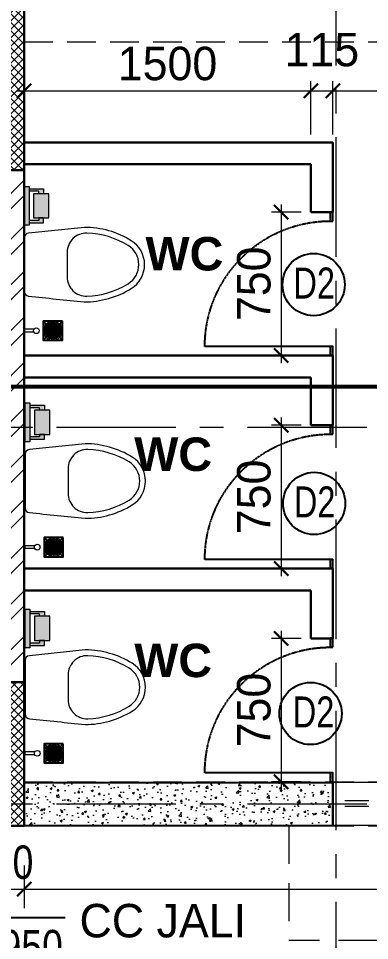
# Model space of a CAD drawing. Header units: millimetres. Extents: x -286480 to 108094, y -227925 to 10018.
# Drawn here: x -11843 to -10006, y -104668 to -99844 of the extents above; entities that cross this region are included whole.
import ezdxf

# ---------------------------------------------------------------- set-up
doc = ezdxf.new("R2010")
doc.units = ezdxf.units.MM
doc.header["$LTSCALE"] = 100
doc.header["$MEASUREMENT"] = 0
doc.header["$PDMODE"] = 67
for name, pattern in [('CENTER', [2, 1.25, -0.25, 0.25, -0.25]), ('DASHED', [0.75, 0.5, -0.25]), ('DASHED2', [0.375, 0.25, -0.125])]:
    doc.linetypes.add(name, pattern=pattern)
doc.layers.get('0').update_dxf_attribs({"lineweight": 25})
for name, color, linetype, lineweight in [('A-ANNO-COLUMN-HATCH', 253, 'Continuous', 9), ('A-ANNO-GRID', 251, 'CENTER', 9), ('A-ANNO-TEXT', 7, 'Continuous', 25), ('A-ANNO-WALL', 1, 'Continuous', 30), ('AAC BLOCK HATCH', 253, 'Continuous', 5), ('ACC BLOCK', 211, 'Continuous', 30), ('beam', 3, 'Continuous', 20), ('dim', 7, 'Continuous', 13), ('DW-NO', 7, 'Continuous', 25), ('fixtures', 171, 'Continuous', 15), ('GLASS', 150, 'Continuous', 5), ('projection', 200, 'DASHED', 18), ('S-COL', 4, 'Continuous', 30), ('WALL HATCH', 24, 'Continuous', 9)]:
    doc.layers.add(name, color=color, linetype=linetype, lineweight=lineweight)
doc.styles.add('ARIAL', font='arial.ttf', dxfattribs={"width": 0.8})
doc.styles.add('CENTURY-GOTHIC', font='GOTHIC.TTF', dxfattribs={"height": 175})
doc.styles.add('SIZE', font='arial.ttf', dxfattribs={"width": 0.75, "height": 200})
doc.styles.add('Tower', font='arial.ttf', dxfattribs={"height": 250})
doc.dimstyles.new('1.125', dxfattribs={"dimtxt": 175, "dimasz": 75, "dimexe": 50, "dimexo": 50, "dimgap": 50, "dimtad": 1, "dimdec": 0, "dimrnd": 5, "dimzin": 0, "dimdsep": 46, "dimtxsty": 'CENTURY-GOTHIC', "dimblk": 'ARCHTICK', "dimcen": 5, "dimdle": 40, "dimclrd": 256, "dimclre": 8, "dimclrt": 213, "dimadec": 0, "dimazin": 0, "dimtfac": 1, "dimtdec": 0, "dimtofl": 0, "dimtmove": 2, "dimatfit": 2, "dimldrblk": 'OPEN30', "dimfxl": 80, "dimtolj": 1, "dimtzin": 0, "dimlwd": 15, "dimlwe": 9, "dimarcsym": 1})
doc.dimstyles.new('D 75', dxfattribs={"dimtxt": 175, "dimasz": 75, "dimexe": 100, "dimexo": 100, "dimgap": 50, "dimtad": 1, "dimdec": 0, "dimrnd": 5, "dimzin": 0, "dimdsep": 46, "dimtxsty": 'ARIAL', "dimblk": 'ARCHTICK', "dimcen": 0.09, "dimdle": 100, "dimclrd": 256, "dimclrt": 256, "dimadec": 0, "dimazin": 0, "dimtfac": 1, "dimtdec": 0, "dimtix": 1, "dimtofl": 0, "dimtmove": 1, "dimatfit": 3, "dimfxl": 135, "dimtolj": 1, "dimtzin": 0, "dimlwd": 9, "dimlwe": 9, "dimarcsym": 0})

# ---------------------------------------------------------------- blocks, each defined once
blk = doc.blocks.new('_ArchTick')
at = {"const_width": 0.15}
blk.add_lwpolyline([(-0.5, -0.5), (0.5, 0.5)], dxfattribs=at)
blk = doc.blocks.new('*D45')
at = {"layer": 'Defpoints', "color": 0, "ltscale": 0.1, "transparency": 16777216}
for p in [(-6853.3, -104194.8, -3), (-16803.3, -104261.7, -3), (-16803.3, -104840.3)]:
    blk.add_point(p, dxfattribs=at)
at = {"layer": 'dim', "color": 0, "lineweight": 9, "ltscale": 0.1, "transparency": 16777216}
for p, q in [((-6853.3, -104294.8), (-6853.3, -104940.3)), ((-16803.3, -104361.7), (-16803.3, -104940.3))]:
    blk.add_line(p, q, dxfattribs=at)
at = {"layer": 'dim', "lineweight": 9, "ltscale": 0.1, "transparency": 16777216}
blk.add_line((-6753.3, -104840.3), (-16903.3, -104840.3), dxfattribs=at)
at = {"layer": 'dim', "lineweight": 9, "ltscale": 0.1, "transparency": 16777216, "xscale": 75, "yscale": 75, "zscale": 75, "rotation": 180}
blk.add_blockref('_ArchTick', (-16803.3, -104840.3), dxfattribs=at)
at = {"layer": 'dim', "lineweight": 9, "ltscale": 0.1, "transparency": 16777216, "xscale": 75, "yscale": 75, "zscale": 75}
blk.add_blockref('_ArchTick', (-6853.3, -104840.3), dxfattribs=at)
at = {"layer": 'dim', "ltscale": 0.1, "transparency": 16777216, "insert": (-11828.3, -104700.9), "char_height": 175, "attachment_point": 5, "style": 'ARIAL'}
blk.add_mtext('\\A1;9950', dxfattribs=at)
blk = doc.blocks.new('*D17')
at = {"layer": 'Defpoints', "color": 0, "ltscale": 0.1, "transparency": 16777216}
for p in [(-12043.3, -104175.7, -3), (-11813.3, -104175.7, -3), (-11813.3, -104398.4)]:
    blk.add_point(p, dxfattribs=at)
at = {"layer": 'dim', "color": 0, "lineweight": 9, "ltscale": 0.1, "transparency": 16777216}
for p, q in [((-12043.3, -104275.7), (-12043.3, -104498.4)), ((-11813.3, -104275.7), (-11813.3, -104498.4))]:
    blk.add_line(p, q, dxfattribs=at)
at = {"layer": 'dim', "lineweight": 9, "ltscale": 0.1, "transparency": 16777216}
for p, q in [((-12043.3, -104398.4), (-12118.3, -104398.4)), ((-11813.3, -104398.4), (-11738.3, -104398.4))]:
    blk.add_line(p, q, dxfattribs=at)
at = {"layer": 'dim', "lineweight": 9, "ltscale": 0.1, "transparency": 16777216, "xscale": 75, "yscale": 75, "zscale": 75}
blk.add_blockref('_ArchTick', (-12043.3, -104398.4), dxfattribs=at)
at = {"layer": 'dim', "lineweight": 9, "ltscale": 0.1, "transparency": 16777216, "xscale": 75, "yscale": 75, "zscale": 75, "rotation": 180}
blk.add_blockref('_ArchTick', (-11813.3, -104398.4), dxfattribs=at)
at = {"layer": 'dim', "ltscale": 0.1, "transparency": 16777216, "insert": (-11928.3, -104259), "char_height": 175, "attachment_point": 5, "style": 'ARIAL'}
blk.add_mtext('\\A1;230', dxfattribs=at)
blk = doc.blocks.new('ERE')
at = {"linetype": 'Continuous'}
for p, q in [((130107.8, -25007.6, 6.1), (130121.2, -25007.6, 6.1)), ((130107.8, -25054.5, 6.1), (129451.5, -25054.5, 6.1)), ((130107.8, -25757.6, 6.1), (130121.2, -25757.6, 6.1))]:
    blk.add_line(p, q, dxfattribs=at)
at = {"linetype": 'DASHED2', "ltscale": 0.1}
blk.add_arc((130107.8, -25054.5, 6.1), 656.3, 180, 270, dxfattribs=at)
at = {"linetype": 'Continuous'}
for points in [[(130121.2, -25007.6, 6.1), (130121.2, -25054.5, 6.1), (130107.8, -25054.5, 6.1), (130107.8, -25007.6, 6.1)], [(130121.2, -25710.7, 6.1), (130121.2, -25757.6, 6.1), (130107.8, -25757.6, 6.1), (130107.8, -25710.7, 6.1)]]:
    blk.add_3dface(points, dxfattribs=at)
blk = doc.blocks.new('WC-WH')
for points in [[(315, 195), (22.4, 164.8, 0.384412), (0, 139.9), (0, -140, 0.383904), (22.4, -164.9, 0.001434), (313.7, -194.9, 0.140641), (560.2, -125.2, 0.259738), (630, 0, 0.259738), (560.2, 125.2, 0.139471)], [(225, 64.9), (225, -64.9, 0.422961), (328, -164.8, 0.13189), (544.4, -99.7, 0.259738), (600, 0, 0.259738), (544.4, 99.7, 0.13189), (328, 164.8, 0.422961)]]:
    blk.add_lwpolyline(points, format="xyb", close=True)
blk.add_arc((316.2, -170), 25, 264.2811, 270.16)
blk = doc.blocks.new('pl cut')
h = blk.add_hatch()
h.set_pattern_fill('HONEY', color=256, scale=16.666667, style=0)
h.set_pattern_definition([(0, (-50, -50), (3.125, 1.80422), [2.08333, -4.16667]), (120, (-50, -50), (-3.125, 1.80422), [2.08333, -4.16667]), (60, (-50, -50), (7e-09, 3.60844), [-4.16667, 2.08333])])
h.paths.add_polyline_path([(43.3, 0, 1), (-43.3, 0, 1)])
at = {"lineweight": 25}
for p, q in [((-50, 50), (50, -50)), ((50, 50), (-50, -50))]:
    blk.add_line(p, q, dxfattribs=at)
blk.add_lwpolyline([(-50, -50), (50, -50), (50, 50), (-50, 50)], close=True, dxfattribs=at)
for radius in [50, 43.3]:
    blk.add_circle((0, 0), radius)
blk = doc.blocks.new('Toilet paper holder')
h = blk.add_hatch(color=253)
h.set_gradient(color1=(147, 165, 151), one_color=1, tint=1, name='SPHERICAL')
h.paths.add_polyline_path([(101.6, -25.4), (101.6, 0), (-101.6, 0), (-101.6, -25.4)])
h = blk.add_hatch(color=253)
h.set_gradient(color1=(147, 165, 151), one_color=1, tint=1, name='SPHERICAL')
h.paths.add_polyline_path([(-76.2, -25.4), (-88.9, -25.4), (-88.9, -101.6), (-63.5, -101.6), (-63.5, -76.2), (-76.2, -76.2)])
h = blk.add_hatch(color=253)
h.set_gradient(color1=(147, 165, 151), one_color=1, tint=1, name='SPHERICAL')
h.paths.add_polyline_path([(88.9, -25.4), (76.2, -25.4), (76.2, -76.2), (63.5, -76.2), (63.5, -101.6), (88.9, -101.6)])
h = blk.add_hatch(color=253)
h.set_gradient(color1=(147, 165, 151), one_color=1, tint=1, name='SPHERICAL')
h.paths.add_polyline_path([(63.5, -129.3), (63.5, -48.5), (-63.5, -48.5), (-63.5, -76.2), (-63.5, -76.2), (-63.5, -101.6), (-63.5, -101.6), (-63.5, -129.3)])
for p, q in [((-88.9, -25.4), (-88.9, -101.6)), ((-76.2, -76.2), (-76.2, -25.4)), ((76.2, -76.2), (76.2, -25.4)), ((88.9, -25.4), (88.9, -101.6)), ((-63.5, -76.2), (-76.2, -76.2)), ((-63.5, -101.6), (-63.5, -76.2)), ((63.5, -76.2), (76.2, -76.2)), ((63.5, -101.6), (63.5, -76.2)), ((-88.9, -101.6), (-63.5, -101.6)), ((88.9, -101.6), (63.5, -101.6))]:
    blk.add_line(p, q)
for points in [[(-101.6, -25.4), (-101.6, 0), (101.6, 0), (101.6, -25.4)], [(-63.5, -129.3), (63.5, -129.3), (63.5, -48.5), (-63.5, -48.5)]]:
    blk.add_lwpolyline(points, close=True)
blk = doc.blocks.new('Health faucet')
for p, q in [((-50.6, 7.5), (0, 7.5)), ((0, 7.5), (0, -7.5)), ((-50.6, -7.5), (0, -7.5))]:
    blk.add_line(p, q)
blk.add_circle((-63.6, 0), 15)
blk = doc.blocks.new('*D73')
at = {"layer": 'Defpoints', "color": 0, "ltscale": 0.1, "transparency": 16777216}
for p in [(-10313.3, -100222.4), (-11813.3, -100443.4), (-10313.3, -100501.2)]:
    blk.add_point(p, dxfattribs=at)
at = {"layer": 'dim', "color": 8, "lineweight": 9, "ltscale": 0.1, "transparency": 16777216}
for p, q in [((-11813.3, -100393.4), (-11813.3, -100172.4)), ((-10313.3, -100451.2), (-10313.3, -100172.4))]:
    blk.add_line(p, q, dxfattribs=at)
at = {"layer": 'dim', "lineweight": 15, "ltscale": 0.1, "transparency": 16777216}
blk.add_line((-11853.3, -100222.4), (-10273.3, -100222.4), dxfattribs=at)
at = {"layer": 'dim', "lineweight": 15, "ltscale": 0.1, "transparency": 16777216, "xscale": 75, "yscale": 75, "zscale": 75, "rotation": 180}
blk.add_blockref('_ArchTick', (-11813.3, -100222.4), dxfattribs=at)
at = {"layer": 'dim', "lineweight": 15, "ltscale": 0.1, "transparency": 16777216, "xscale": 75, "yscale": 75, "zscale": 75}
blk.add_blockref('_ArchTick', (-10313.3, -100222.4), dxfattribs=at)
at = {"layer": 'dim', "color": 213, "ltscale": 0.1, "transparency": 16777216, "insert": (-11063.3, -100080.5), "char_height": 175, "attachment_point": 5, "style": 'CENTURY-GOTHIC'}
blk.add_mtext('\\A1;1500', dxfattribs=at)
blk = doc.blocks.new('_Open30')
at = {"color": 0, "linetype": 'ByBlock', "lineweight": -2}
for p, q in [((-1, 0.268), (0, 0)), ((0, 0), (-1, -0.268)), ((0, 0), (-1, 0))]:
    blk.add_line(p, q, dxfattribs=at)
blk = doc.blocks.new('*D74')
at = {"layer": 'Defpoints', "color": 0, "ltscale": 0.1, "transparency": 16777216}
for p in [(-10198.3, -100222.4), (-10313.3, -100501.2), (-10198.3, -100501.2)]:
    blk.add_point(p, dxfattribs=at)
at = {"layer": 'dim', "color": 8, "lineweight": 9, "ltscale": 0.1, "transparency": 16777216}
for p, q in [((-10313.3, -100451.2), (-10313.3, -100172.4)), ((-10198.3, -100451.2), (-10198.3, -100172.4))]:
    blk.add_line(p, q, dxfattribs=at)
at = {"layer": 'dim', "lineweight": 15, "ltscale": 0.1, "transparency": 16777216}
blk.add_line((-10353.3, -100222.4), (-10158.3, -100222.4), dxfattribs=at)
at = {"layer": 'dim', "lineweight": 15, "ltscale": 0.1, "transparency": 16777216, "xscale": 75, "yscale": 75, "zscale": 75, "rotation": 180}
blk.add_blockref('_ArchTick', (-10313.3, -100222.4), dxfattribs=at)
at = {"layer": 'dim', "lineweight": 15, "ltscale": 0.1, "transparency": 16777216, "xscale": 75, "yscale": 75, "zscale": 75}
blk.add_blockref('_ArchTick', (-10198.3, -100222.4), dxfattribs=at)
at = {"layer": 'dim', "color": 213, "ltscale": 0.1, "transparency": 16777216, "insert": (-10255.8, -100007.7), "char_height": 175, "attachment_point": 5, "style": 'CENTURY-GOTHIC'}
blk.add_mtext('\\A1;115', dxfattribs=at)
blk = doc.blocks.new('*D75')
at = {"layer": 'Defpoints', "color": 0, "ltscale": 0.1, "transparency": 16777216}
for p in [(-8698.3, -100222.4), (-10198.3, -100501.2), (-8698.3, -100501.2)]:
    blk.add_point(p, dxfattribs=at)
at = {"layer": 'dim', "color": 8, "lineweight": 9, "ltscale": 0.1, "transparency": 16777216}
for p, q in [((-10198.3, -100451.2), (-10198.3, -100172.4)), ((-8698.3, -100451.2), (-8698.3, -100172.4))]:
    blk.add_line(p, q, dxfattribs=at)
at = {"layer": 'dim', "lineweight": 15, "ltscale": 0.1, "transparency": 16777216}
blk.add_line((-10238.3, -100222.4), (-8658.3, -100222.4), dxfattribs=at)
at = {"layer": 'dim', "lineweight": 15, "ltscale": 0.1, "transparency": 16777216, "xscale": 75, "yscale": 75, "zscale": 75, "rotation": 180}
blk.add_blockref('_ArchTick', (-10198.3, -100222.4), dxfattribs=at)
at = {"layer": 'dim', "lineweight": 15, "ltscale": 0.1, "transparency": 16777216, "xscale": 75, "yscale": 75, "zscale": 75}
blk.add_blockref('_ArchTick', (-8698.3, -100222.4), dxfattribs=at)
at = {"layer": 'dim', "color": 213, "ltscale": 0.1, "transparency": 16777216, "insert": (-9448.3, -100080.5), "char_height": 175, "attachment_point": 5, "style": 'CENTURY-GOTHIC'}
blk.add_mtext('\\A1;1500', dxfattribs=at)
blk = doc.blocks.new('*D239')
at = {"layer": 'Defpoints', "color": 0, "ltscale": 0.1, "transparency": 16777216}
for p in [(-7078.3, -104066.7, 41.3), (-11813.3, -104175.7, 38.3), (-7078.3, -104398.4)]:
    blk.add_point(p, dxfattribs=at)
at = {"layer": 'dim', "color": 0, "lineweight": 9, "ltscale": 0.1, "transparency": 16777216}
for p, q in [((-7078.3, -104166.7), (-7078.3, -104498.4)), ((-11813.3, -104275.7), (-11813.3, -104498.4))]:
    blk.add_line(p, q, dxfattribs=at)
at = {"layer": 'dim', "lineweight": 9, "ltscale": 0.1, "transparency": 16777216}
blk.add_line((-11913.3, -104398.4), (-6978.3, -104398.4), dxfattribs=at)
at = {"layer": 'dim', "lineweight": 9, "ltscale": 0.1, "transparency": 16777216, "xscale": 75, "yscale": 75, "zscale": 75, "rotation": 180}
blk.add_blockref('_ArchTick', (-11813.3, -104398.4), dxfattribs=at)
at = {"layer": 'dim', "lineweight": 9, "ltscale": 0.1, "transparency": 16777216, "xscale": 75, "yscale": 75, "zscale": 75}
blk.add_blockref('_ArchTick', (-7078.3, -104398.4), dxfattribs=at)
at = {"layer": 'dim', "ltscale": 0.1, "transparency": 16777216, "insert": (-9445.8, -104259), "char_height": 175, "attachment_point": 5, "style": 'ARIAL'}
blk.add_mtext('\\A1;4735', dxfattribs=at)
blk = doc.blocks.new('*D519')
at = {"layer": 'Defpoints', "color": 0, "ltscale": 0.1, "transparency": 16777216}
for p in [(-10313.3, -100856.8, 11.7), (-10468.9, -101606.8), (-10313.3, -101606.8, 11.7)]:
    blk.add_point(p, dxfattribs=at)
at = {"layer": 'dim', "lineweight": 15, "ltscale": 0.1, "transparency": 16777216}
blk.add_line((-10468.9, -100816.8), (-10468.9, -101646.8), dxfattribs=at)
at = {"layer": 'dim', "color": 8, "lineweight": 9, "ltscale": 0.1, "transparency": 16777216}
for p, q in [((-10363.3, -100856.8), (-10518.9, -100856.8)), ((-10363.3, -101606.8), (-10518.9, -101606.8))]:
    blk.add_line(p, q, dxfattribs=at)
at = {"layer": 'dim', "lineweight": 15, "ltscale": 0.1, "transparency": 16777216, "xscale": 75, "yscale": 75, "zscale": 75}
for p, rotation in [((-10468.9, -100856.8), 90), ((-10468.9, -101606.8), 270)]:
    blk.add_blockref('_ArchTick', p, dxfattribs=dict(at, rotation=rotation))
at = {"layer": 'dim', "color": 213, "ltscale": 0.1, "transparency": 16777216, "insert": (-10610.8, -101231.8), "char_height": 175, "attachment_point": 5, "rotation": 90, "style": 'CENTURY-GOTHIC'}
blk.add_mtext('\\A1;750', dxfattribs=at)
blk = doc.blocks.new('*D520')
at = {"layer": 'Defpoints', "color": 0, "ltscale": 0.1, "transparency": 16777216}
for p in [(-10313.3, -101971.8, 11.7), (-10468.9, -102721.8), (-10313.3, -102721.8, 11.7)]:
    blk.add_point(p, dxfattribs=at)
at = {"layer": 'dim', "lineweight": 15, "ltscale": 0.1, "transparency": 16777216}
blk.add_line((-10468.9, -101931.8), (-10468.9, -102761.8), dxfattribs=at)
at = {"layer": 'dim', "color": 8, "lineweight": 9, "ltscale": 0.1, "transparency": 16777216}
for p, q in [((-10363.3, -101971.8), (-10518.9, -101971.8)), ((-10363.3, -102721.8), (-10518.9, -102721.8))]:
    blk.add_line(p, q, dxfattribs=at)
at = {"layer": 'dim', "lineweight": 15, "ltscale": 0.1, "transparency": 16777216, "xscale": 75, "yscale": 75, "zscale": 75}
for p, rotation in [((-10468.9, -101971.8), 90), ((-10468.9, -102721.8), 270)]:
    blk.add_blockref('_ArchTick', p, dxfattribs=dict(at, rotation=rotation))
at = {"layer": 'dim', "color": 213, "ltscale": 0.1, "transparency": 16777216, "insert": (-10610.8, -102346.8), "char_height": 175, "attachment_point": 5, "rotation": 90, "style": 'CENTURY-GOTHIC'}
blk.add_mtext('\\A1;750', dxfattribs=at)
blk = doc.blocks.new('*D521')
at = {"layer": 'Defpoints', "color": 0, "ltscale": 0.1, "transparency": 16777216}
for p in [(-10313.3, -103086.8, 11.7), (-10468.9, -103836.8), (-10313.3, -103836.8, 11.7)]:
    blk.add_point(p, dxfattribs=at)
at = {"layer": 'dim', "color": 8, "lineweight": 9, "ltscale": 0.1, "transparency": 16777216}
for p, q in [((-10363.3, -103086.8), (-10518.9, -103086.8)), ((-10363.3, -103836.8), (-10518.9, -103836.8))]:
    blk.add_line(p, q, dxfattribs=at)
at = {"layer": 'dim', "lineweight": 15, "ltscale": 0.1, "transparency": 16777216}
blk.add_line((-10468.9, -103046.8), (-10468.9, -103876.8), dxfattribs=at)
at = {"layer": 'dim', "lineweight": 15, "ltscale": 0.1, "transparency": 16777216, "xscale": 75, "yscale": 75, "zscale": 75}
for p, rotation in [((-10468.9, -103086.8), 90), ((-10468.9, -103836.8), 270)]:
    blk.add_blockref('_ArchTick', p, dxfattribs=dict(at, rotation=rotation))
at = {"layer": 'dim', "color": 213, "ltscale": 0.1, "transparency": 16777216, "insert": (-10610.8, -103461.8), "char_height": 175, "attachment_point": 5, "rotation": 90, "style": 'CENTURY-GOTHIC'}
blk.add_mtext('\\A1;750', dxfattribs=at)

msp = doc.modelspace()

# ---------------------------------------------------------------- hatches: boundary and pattern name
at = {"layer": 'A-ANNO-COLUMN-HATCH', "lineweight": 9, "ltscale": 0.1}
h = msp.add_hatch(dxfattribs=at)
h.set_pattern_fill('ANSI37', color=256, scale=250)
h.set_pattern_definition([(45, (-138282.718, -28309.87), (-22.097087, 22.097087), []), (135, (-138282.718, -28309.87), (-22.097087, -22.097087), [])])
h.paths.add_polyline_path([(-11813.2, -100636.9), (-11813.3, -99736.7), (-12043.3, -99736.7), (-12043.2, -100636.9)])
h = msp.add_hatch(dxfattribs=at)
h.set_pattern_fill('ANSI37', color=256, scale=250)
h.set_pattern_definition([(45, (-138282.718, -31889.903), (-22.097087, 22.097087), []), (135, (-138282.718, -31889.903), (-22.097087, -22.097087), [])])
h.paths.add_polyline_path([(-11813.3, -104066.8), (-11813.3, -103316.8), (-12043.3, -103316.8), (-12043.3, -104066.8)])
at = {"layer": 'AAC BLOCK HATCH'}
h = msp.add_hatch(dxfattribs=at)
h.set_pattern_fill('AR-CONC', color=256, scale=15, style=0)
h.set_pattern_definition([(50, (0, 0), (107.58903, -9.41282), [11.25, -123.75]), (355, (0, 0), (-20.8127, 112.82882), [9, -99]), (100.45144, (8.97, -0.78), (86.77633, 103.416), [9.56103, -105.17132]), (46.1842, (0, 30), (160.0862, -24.8279), [16.875, -185.625]), (96.63564, (13.34, 27.93), (140.1993, 146.1178), [14.34155, -157.75706]), (351.18416, (0, 30), (140.1993, 146.1178), [13.5, -148.5]), (21, (15, 22.5), (89.53606, -60.39283), [11.25, -123.75]), (326, (15, 22.5), (36.4973, 108.77251), [9, -99]), (71.45144, (22.46, 17.47), (126.03336, 48.37967), [9.56103, -105.17132]), (37.5, (0, 0), (1.823978, 49.934078), [0, -97.8, 0, -100.5, 0, -99.375]), (7.5, (0, 0), (39.46043, 59.161757), [0, -57.3, 0, -95.55, 0, -37.875]), (327.5, (-33.45, 0), (80.073365, -3.38323), [0, -37.5, 0, -117, 0, -155.25]), (317.5, (-48.45, 0), (87.477925, 15.015747), [0, -48.75, 0, -77.7, 0, -110.25])])
h.paths.add_polyline_path([(-10198.3, -103841.7), (-11815.9, -103841.8), (-11815.9, -104066.7), (-10198.3, -104066.8)])
at = {"layer": 'WALL HATCH', "ltscale": 0.1}
h = msp.add_hatch(dxfattribs=at)
h.set_pattern_fill('ANSI32', color=256, scale=450, style=0)
h.set_pattern_definition([(45, (15.22, 33326.7), (-119.32427, 119.32427), []), (45, (94.77, 33326.7), (-119.32427, 119.32427), [])])
h.paths.add_polyline_path([(-11813.3, -100636.9), (-12043.3, -100636.9), (-12043.3, -103316.8), (-11813.3, -103316.8)])

# ---------------------------------------------------------------- linework, layer by layer
at = {"color": 12, "ltscale": 0.5, "true_color": 0xe00000, "const_width": 20, "elevation": 28.4}
msp.add_lwpolyline([(-30638.3, -99120.6), (-30638.3, -98843), (-13014.9, -98843), (-13014.9, -101769.8), (-5884.9, -101769.8), (-5884.9, -101903.5)], dxfattribs=at)
at = {"ltscale": 0.1, "elevation": 43.2}
msp.add_lwpolyline([(-11598.7, -104548.4), (-12546.1, -104548.4), (-12546.1, -104101.8)], dxfattribs=at)
at = {"layer": 'A-ANNO-GRID', "ltscale": 5}
for p, q in [((-10180.8, -106090.6, -2.6), (-10180.8, -89844.4, -2.6)), ((-30644.8, -101981.8, 16.3), (-4817.6, -101981.8, 16.3)), ((-30644.8, -103951.7, 36.7), (-4817.6, -103951.7, 36.7))]:
    msp.add_line(p, q, dxfattribs=at)
at = {"layer": 'A-ANNO-WALL', "ltscale": 0.1}
for p, q in [((-11813.5, -100491.8, 29.7), (-10198.3, -100491.8, 29.7)), ((-10198.3, -100491.8, 29.7), (-10198.3, -100856.8, 29.7)), ((-11813.5, -100606.8, 29.7), (-10313.3, -100606.8, 29.7)), ((-10313.3, -100606.8, 29.7), (-10313.3, -100856.8, 29.7)), ((-11813.2, -100636.9, 23.6), (-11813.3, -103316.8, 29.7)), ((-10313.3, -100856.8, 29.7), (-10198.3, -100856.8, 29.7)), ((-10288.5, -100856.8, 29.7), (-10288.4, -100856.8, 29.7)), ((-11813.3, -101606.8, 29.7), (-10198.3, -101606.8, 29.7)), ((-10198.3, -101606.8, 29.7), (-10198.3, -101971.8, 29.7)), ((-11813.5, -101721.8, 29.7), (-10313.3, -101721.8, 29.7)), ((-10313.3, -101721.8, 29.7), (-10313.3, -101971.8, 29.7)), ((-10313.3, -101971.8, 29.7), (-10198.3, -101971.8, 29.7)), ((-10288.5, -101971.8, 29.7), (-10288.4, -101971.8, 29.7)), ((-11813.5, -102721.8, 29.7), (-10198.3, -102721.8, 29.7)), ((-10198.3, -102721.8, 29.7), (-10198.3, -103086.8, 29.7)), ((-11813.5, -102836.8, 29.7), (-10313.3, -102836.8, 29.7)), ((-10313.3, -102836.8, 29.7), (-10313.3, -103086.8, 29.7)), ((-10313.3, -103086.8, 29.7), (-10198.3, -103086.8, 29.7)), ((-10288.5, -103086.8, 29.7), (-10288.4, -103086.8, 29.7))]:
    msp.add_line(p, q, dxfattribs=at)
at = {"layer": 'ACC BLOCK', "ltscale": 0.5}
for p, q in [((-11815.8, -103841.8, 29.7), (-10198.3, -103841.7, 29.7)), ((-11813.6, -104066.8, 52.9), (-10198.3, -104066.7, 29.7))]:
    msp.add_line(p, q, dxfattribs=at)
at = {"layer": 'ACC BLOCK', "ltscale": 0.5, "extrusion": (0.059341, -0.000177257, 0.998238)}
msp.add_line((-10198.3, -103841.7, 29.7), (-10198.3, -104066.6, 29.7), dxfattribs=at)
at = {"layer": 'beam', "linetype": 'DASHED2', "ltscale": 6}
for p, q in [((-11813.3, -99966.7, 29.7), (-7083.2, -99966.5, 70.5)), ((-11813.2, -100636.9, 23.6), (-11813.3, -103316.8, -5.4)), ((-11813.3, -103836.8, 29.7), (-7083.3, -103836.7, 41.3)), ((-11813.3, -104066.8, 29.7), (-7083.3, -104066.7, 41.3))]:
    msp.add_line(p, q, dxfattribs=at)
at = {"layer": 'DW-NO', "color": 51}
for centre in [(-10298.8, -101236.1, -50.3), (-10296, -102380.9, -40.2), (-10314.7, -103480.1, 4.6)]:
    msp.add_circle(centre, 162.8, dxfattribs=at)
at = {"layer": 'GLASS', "ltscale": 0.1, "extrusion": (0.059341, -0.000177257, 0.998238)}
for p, q in [((-8698.3, -103841.6, 29.7), (-10198.3, -103841.6, 29.7)), ((-8698.3, -104066.6, 29.7), (-10198.3, -104066.6, 29.7))]:
    msp.add_line(p, q, dxfattribs=at)
at = {"layer": 'GLASS', "linetype": 'DASHED2', "ltscale": 5, "extrusion": (0.059341, -0.000177257, 0.998238)}
for p, q in [((-8698.3, -103936.6, 29.7), (-10198.3, -103936.6, 29.7)), ((-8698.3, -103966.6, 29.7), (-10198.3, -103966.6, 29.7))]:
    msp.add_line(p, q, dxfattribs=at)
at = {"layer": 'projection', "color": 21, "ltscale": 4}
for p in [(-10428.3, -104066.8, 43.2), (-8468.3, -104666.8, 43.2)]:
    msp.add_line(p, (-10428.3, -104666.8, 43.2), dxfattribs=at)
at = {"layer": 'S-COL', "ltscale": 0.1, "elevation": 29.7}
for points in [[(-11813.3, -100636.9), (-11813.3, -99736.7), (-12043.3, -99736.7), (-12043.3, -100636.9)], [(-11813.3, -104066.8), (-11813.3, -103316.8), (-12043.3, -103316.8), (-12043.3, -104066.8)]]:
    msp.add_lwpolyline(points, close=True, dxfattribs=at)

# ---------------------------------------------------------------- block references
at = {"layer": 'A-ANNO-TEXT', "xscale": -1, "rotation": 180}
for p in [(-140319.5, -126614.3, 23.6), (-140319.5, -127729.3, 35.2), (-140319.5, -128844.2, 35.2)]:
    msp.add_blockref('ERE', p, dxfattribs=at)
at = {"layer": 'fixtures'}
for name, p, rotation in [('Toilet paper holder', (-11813.3, -100824.1, 41.3), 90.00000000000001), ('pl cut', (-11663.3, -101477.5, 41.3), 180), ('Health faucet', (-11813.3, -101477.5, 41.3), 180), ('Toilet paper holder', (-11808.6, -101956.3, 41.3), 90.00000000000001), ('pl cut', (-11658.6, -102609.7, 41.3), 180), ('Health faucet', (-11808.6, -102609.7, 41.3), 180), ('Toilet paper holder', (-11808.6, -103035, 41.3), 90.00000000000001), ('pl cut', (-11658.6, -103688.4, 41.3), 180), ('Health faucet', (-11808.6, -103688.4, 41.3), 180)]:
    msp.add_blockref(name, p, dxfattribs=dict(at, rotation=rotation))
for p in [(-11813.3, -101131.5, 41.3), (-11808.6, -102263.8, 41.3), (-11808.6, -103342.4, 41.3)]:
    msp.add_blockref('WC-WH', p, dxfattribs=at)

# ---------------------------------------------------------------- texts
at = {"layer": 'A-ANNO-TEXT', "char_height": 150, "width": 2908.602, "attachment_point": 5, "style": 'Tower'}
for s, insert in [('{\\fArial|b1|i0|c0|p34;\\H1.1667x;WC}', (-10974.9, -101075.9, -89.5)), ('{\\fArial|b1|i0|c0|p34;\\H1.1667x;WC}', (-11033.7, -102124.7, -103)), ('{\\fArial|b1|i0|c0|p34;\\H1.1667x;WC}', (-11033.7, -103203.3, -103)), ('{\\fCentury Gothic|b0|i0|c0|p34;\\H1.1667x;CC JALI}', (-11088, -104565, 43.2))]:
    msp.add_mtext(s, dxfattribs=dict(at, insert=insert))
at = {"layer": 'DW-NO', "color": 51, "style": 'SIZE', "width": 0.75}
for p in [(-10404.3, -101309.1, -55.2), (-10402, -102453.9, -45.1), (-10407.8, -103553, 4.6)]:
    msp.add_text('D2', height=162.13, dxfattribs=at).set_placement(p)

# ---------------------------------------------------------------- dimensions: what is measured, and where the dimension line sits
at = {"layer": 'dim', "ltscale": 0.1}
for base, p1, p2, angle, dimstyle, picture, middle in [((-10198.3, -100222.4, 29.7), (-10313.3, -100501.2, 29.7), (-10198.3, -100501.2, 29.7), 180, '1.125', '*D74', (-10255.8, -100007.7, 29.7)), ((-10313.3, -100222.4, 29.7), (-11813.3, -100443.4, 29.7), (-10313.3, -100501.2, 29.7), 180, '1.125', '*D73', (-11063.3, -100080.5, 29.7)), ((-8698.3, -100222.4, 29.7), (-10198.3, -100501.2, 29.7), (-8698.3, -100501.2, 29.7), 180, '1.125', '*D75', (-9448.3, -100080.5, 29.7)), ((-10468.9, -101606.8, 18.1), (-10313.3, -100856.8, 29.7), (-10313.3, -101606.8, 29.7), 90, '1.125', '*D519', (-10610.8, -101231.8, 18.1)), ((-10468.9, -102721.8, 18.1), (-10313.3, -101971.8, 29.7), (-10313.3, -102721.8, 29.7), 90, '1.125', '*D520', (-10610.8, -102346.8, 18.1)), ((-10468.9, -103836.8, 18.1), (-10313.3, -103086.8, 29.7), (-10313.3, -103836.8, 29.7), 90, '1.125', '*D521', (-10610.8, -103461.8, 18.1)), ((-7078.3, -104398.4), (-11813.3, -104175.7, 38.3), (-7078.3, -104066.7, 41.3), 180, 'D 75', '*D239', (-9445.8, -104259)), ((-11813.3, -104398.4, 41.3), (-12043.3, -104175.7, 38.3), (-11813.3, -104175.7, 38.3), 180, 'D 75', '*D17', (-11928.3, -104259, 41.3))]:
    dim = msp.add_linear_dim(base=base, p1=p1, p2=p2, angle=angle, dimstyle=dimstyle, dxfattribs=at)
    dim.commit()
    dim.dimension.update_dxf_attribs({"geometry": picture, "text_midpoint": middle})
dim = msp.add_linear_dim(base=(-16803.3, -104840.3, 44.3), p1=(-6853.3, -104194.8, 41.3), p2=(-16803.3, -104261.7, 41.3), dimstyle='D 75', dxfattribs=at)
dim.commit()
dim.dimension.update_dxf_attribs({"geometry": '*D45', "text_midpoint": (-11828.3, -104700.9, 44.3)})

doc.saveas('drawing.dxf')
